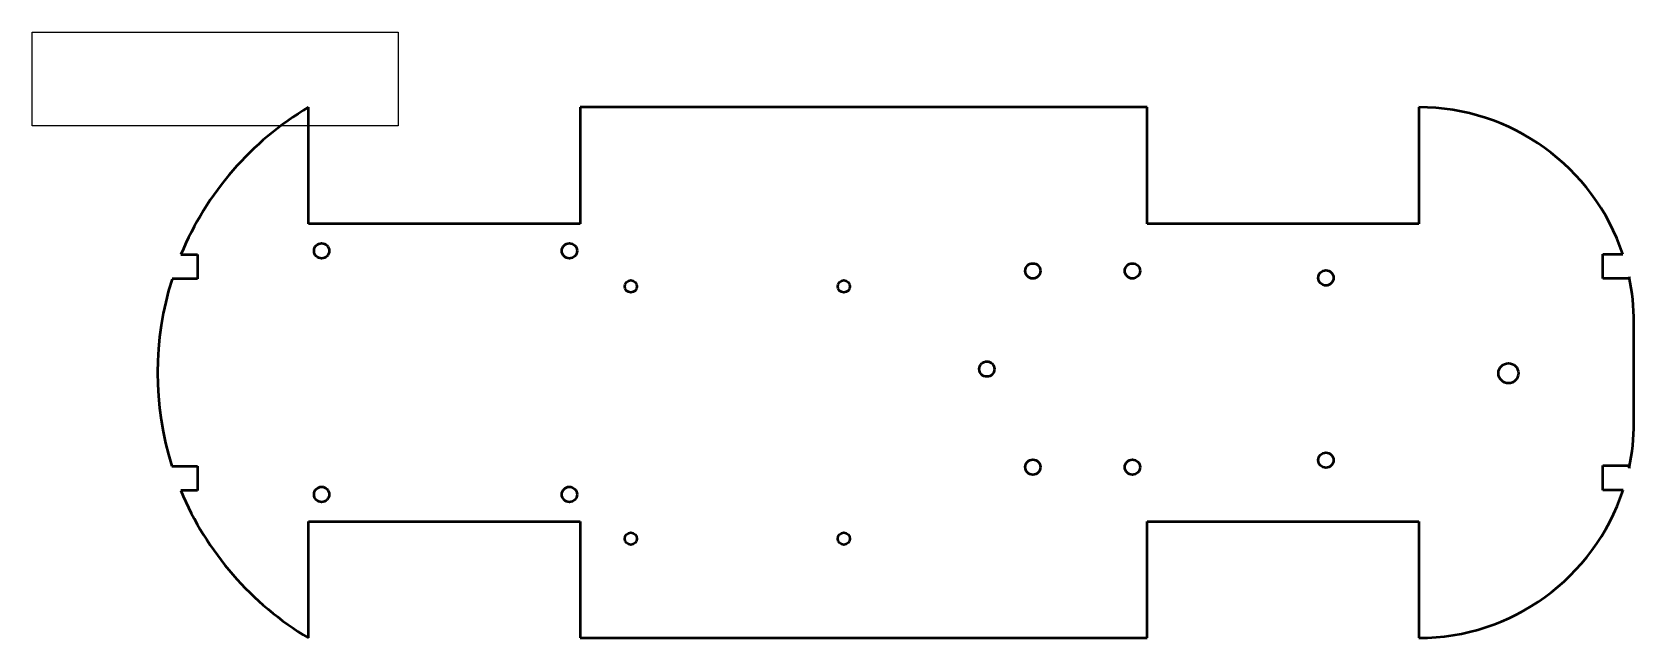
# Model space of a CAD drawing. Header units: millimetres. Extents: x 20 to 389, y 89 to 229.
import ezdxf

# ---------------------------------------------------------------- set-up
doc = ezdxf.new("R2010")
doc.units = ezdxf.units.MM
doc.layers.add('Visible (ISO)', color=7, linetype='Continuous', lineweight=50)

msp = doc.modelspace()

# ---------------------------------------------------------------- linework, layer by layer
msp.add_lwpolyline([(20.5, 228.51), (104.75, 228.51), (104.75, 206.95), (20.5, 206.95)], close=True)
at = {"layer": 'Visible (ISO)', "color": 242, "true_color": 0xcd2027}
for p, q in [((84.12, 184.42), (84.12, 211.22)), ((277.02, 211.22), (146.62, 211.22)), ((146.62, 211.22), (146.62, 184.42)), ((277.02, 184.42), (277.02, 211.22)), ((339.52, 211.22), (339.52, 184.42)), ((146.62, 184.42), (84.12, 184.42)), ((339.52, 184.42), (277.02, 184.42)), ((54.75, 177.34), (58.54, 177.34)), ((58.54, 177.34), (58.54, 171.74)), ((381.9, 171.83), (381.9, 177.43)), ((381.9, 177.43), (386.47, 177.43)), ((58.54, 171.74), (52.7, 171.74)), ((387.9, 171.83), (381.9, 171.83)), ((387.9, 172.23), (387.9, 171.83)), ((389.02, 138.72), (389.02, 161.72)), ((52.69, 128.74), (58.54, 128.74)), ((58.54, 128.74), (58.54, 123.14)), ((381.9, 128.83), (387.9, 128.83)), ((381.9, 123.23), (381.9, 128.83)), ((387.9, 128.83), (387.9, 128.25)), ((58.54, 123.14), (54.74, 123.14)), ((386.54, 123.23), (381.9, 123.23)), ((84.12, 89.22), (84.12, 116.02)), ((84.12, 116.02), (146.62, 116.02)), ((146.62, 116.02), (146.62, 89.22)), ((277.02, 89.22), (277.02, 116.02)), ((277.02, 116.02), (339.52, 116.02)), ((339.52, 116.02), (339.52, 89.22)), ((146.62, 89.22), (277.02, 89.22))]:
    msp.add_line(p, q, dxfattribs=at)
for centre, radius in [((87.12, 178.22), 1.75), ((144.12, 178.22), 1.75), ((250.74, 173.59), 1.75), ((273.64, 173.59), 1.75), ((318.16, 171.99), 1.75), ((158.24, 170.04), 1.4), ((207.24, 170.04), 1.4), ((240.16, 151.04), 1.75), ((360.15, 150.07), 2.3), ((250.74, 128.49), 1.75), ((273.64, 128.49), 1.75), ((318.16, 130.09), 1.75), ((87.12, 122.22), 1.75), ((144.12, 122.22), 1.75), ((158.24, 112.04), 1.4), ((207.24, 112.04), 1.4)]:
    msp.add_circle(centre, radius, dxfattribs=at)
for centre, radius, start, end in [((120.26, 150.22), 70.9, 120.6422, 157.5138), ((339.52, 161.72), 49.5, 18.4974, 90), ((120.26, 150.22), 70.9, 162.3335, 197.6415), ((339.52, 161.72), 49.5, 0, 12.2573), ((339.52, 138.72), 49.5, 347.7897, 0), ((120.26, 150.22), 70.9, 202.4604, 239.3578), ((339.52, 138.72), 49.5, 270, 341.7538)]:
    msp.add_arc(centre, radius, start, end, dxfattribs=at)

doc.saveas('drawing.dxf')
